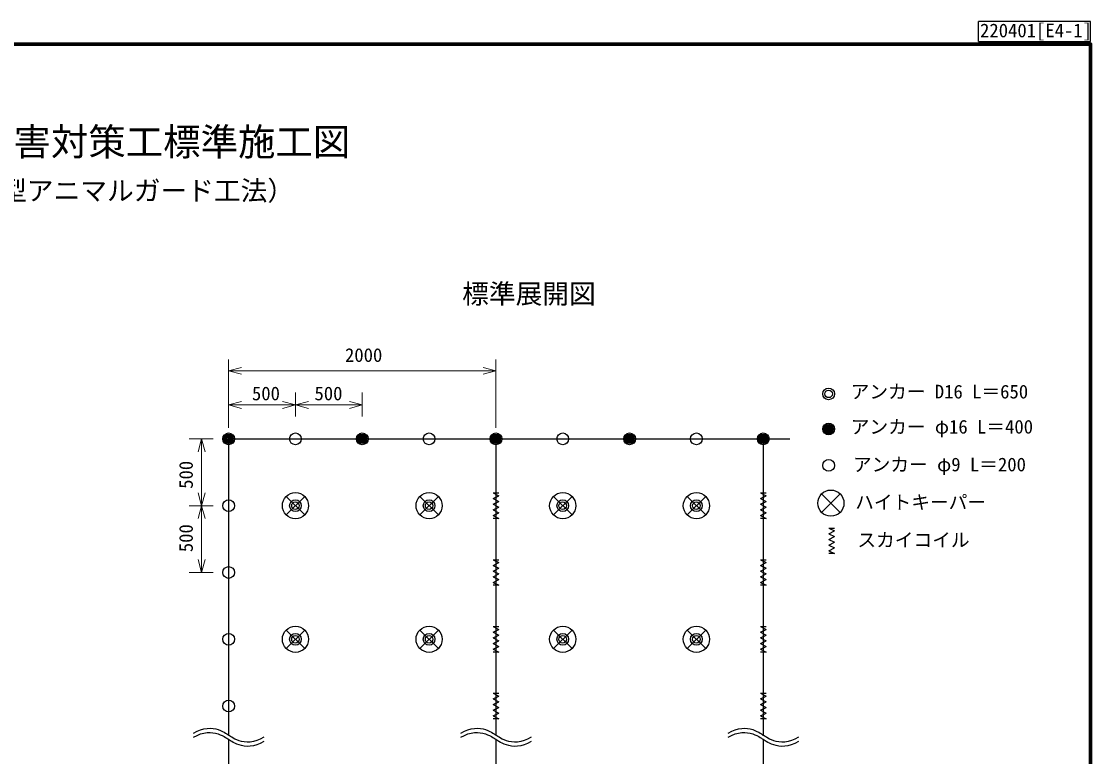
# Model space of a CAD drawing. Units: millimetres, scale not verified. Extents: x 400 to 16400, y 400 to 11650.
# Drawn here: x 8400 to 16400, y 6146 to 11650 of the extents above; entities that cross this region are included whole.
import ezdxf
from ezdxf.enums import TextEntityAlignment as Align

# ---------------------------------------------------------------- set-up
doc = ezdxf.new("R2010")
doc.units = ezdxf.units.MM
doc.header["$LTSCALE"] = 40
for name, color, linetype in [('C-BMK-HTXT', 7, 'Continuous'), ('C-MTR-TXT', 5, 'Continuous'), ('C-TTL-TXT', 7, 'Continuous')]:
    doc.layers.add(name, color=color, linetype=linetype)
for name, color, linetype, lineweight in [('C-DOC', 3, 'Continuous', 25), ('C-STR', 7, 'Continuous', 25), ('C-STR-DIM', 1, 'Continuous', 13), ('C-TTL-LINE', 7, 'Continuous', 25)]:
    doc.layers.add(name, color=color, linetype=linetype, lineweight=lineweight)
doc.styles.add('ＭＳ ゴシック', font='')
doc.styles.get('ＭＳ ゴシック').set_extended_font_data('MS Gothic')

msp = doc.modelspace()

# ---------------------------------------------------------------- linework, layer by layer
at = {"layer": 'C-DOC'}
msp.add_line((15560, 11500), (15560, 11650), dxfattribs=at)
msp.add_lwpolyline([(15560, 11500), (16400, 11500), (16400, 11650), (15560, 11650)], dxfattribs=at)
at = {"layer": 'C-STR'}
for p, q in [((9950.57, 8524.91), (9950.57, 6307.03)), ((9950.57, 8524.91), (14149.91, 8524.91)), ((11950.57, 8524.91), (11950.57, 6307.03)), ((13950.57, 8524.91), (13950.57, 6307.03)), ((10381.27, 7955.62), (10519.87, 8094.21)), ((10381.27, 8094.21), (10519.87, 7955.62)), ((11381.27, 7955.62), (11519.87, 8094.21)), ((11381.27, 8094.21), (11519.87, 7955.62)), ((11929.36, 8120.37), (11971.78, 8099.16)), ((11929.36, 8120.37), (11971.78, 8120.37)), ((11929.36, 8077.95), (11971.78, 8099.16)), ((12381.27, 7955.62), (12519.87, 8094.21)), ((12381.27, 8094.21), (12519.87, 7955.62)), ((13381.27, 7955.62), (13519.87, 8094.21)), ((13381.27, 8094.21), (13519.87, 7955.62)), ((13929.36, 8120.37), (13971.78, 8099.16)), ((13929.36, 8120.37), (13971.78, 8120.37)), ((13929.36, 8077.95), (13971.78, 8099.16)), ((14387.36, 7974.48), (14525.95, 8113.07)), ((14387.36, 8113.07), (14525.95, 7974.48)), ((11929.36, 8077.95), (11971.78, 8056.73)), ((11929.36, 8035.52), (11971.78, 8056.73)), ((11929.36, 8035.52), (11971.78, 8014.31)), ((11929.36, 7993.1), (11971.78, 8014.31)), ((13929.36, 8077.95), (13971.78, 8056.73)), ((13929.36, 8035.52), (13971.78, 8056.73)), ((13929.36, 8035.52), (13971.78, 8014.31)), ((13929.36, 7993.1), (13971.78, 8014.31)), ((11929.36, 7993.1), (11971.78, 7971.88)), ((11929.36, 7950.67), (11971.78, 7971.88)), ((11929.36, 7950.67), (11971.78, 7929.46)), ((11971.78, 7929.46), (11929.36, 7929.46)), ((13929.36, 7993.1), (13971.78, 7971.88)), ((13929.36, 7950.67), (13971.78, 7971.88)), ((13929.36, 7950.67), (13971.78, 7929.46)), ((13971.78, 7929.46), (13929.36, 7929.46)), ((14441.46, 7856.78), (14483.88, 7835.56)), ((14441.46, 7856.78), (14483.88, 7856.78)), ((14441.46, 7814.35), (14483.88, 7835.56)), ((14441.46, 7814.35), (14483.88, 7793.14)), ((14441.46, 7771.92), (14483.88, 7793.14)), ((14441.46, 7771.92), (14483.88, 7750.71)), ((14441.46, 7729.5), (14483.88, 7750.71)), ((14441.46, 7729.5), (14483.88, 7708.28)), ((14441.46, 7687.07), (14483.88, 7708.28)), ((14441.46, 7687.07), (14483.88, 7665.86)), ((11929.36, 7620.37), (11971.78, 7599.16)), ((11929.36, 7620.37), (11971.78, 7620.37)), ((13929.36, 7620.37), (13971.78, 7599.16)), ((13929.36, 7620.37), (13971.78, 7620.37)), ((14483.88, 7665.86), (14441.46, 7665.86)), ((11929.36, 7577.95), (11971.78, 7599.16)), ((11929.36, 7577.95), (11971.78, 7556.73)), ((11929.36, 7535.52), (11971.78, 7556.73)), ((11929.36, 7535.52), (11971.78, 7514.31)), ((13929.36, 7577.95), (13971.78, 7599.16)), ((13929.36, 7577.95), (13971.78, 7556.73)), ((13929.36, 7535.52), (13971.78, 7556.73)), ((13929.36, 7535.52), (13971.78, 7514.31)), ((11929.36, 7493.1), (11971.78, 7514.31)), ((11929.36, 7493.1), (11971.78, 7471.88)), ((11929.36, 7450.67), (11971.78, 7471.88)), ((11929.36, 7450.67), (11971.78, 7429.46)), ((13929.36, 7493.1), (13971.78, 7514.31)), ((13929.36, 7493.1), (13971.78, 7471.88)), ((13929.36, 7450.67), (13971.78, 7471.88)), ((13929.36, 7450.67), (13971.78, 7429.46)), ((11971.78, 7429.46), (11929.36, 7429.46)), ((13971.78, 7429.46), (13929.36, 7429.46)), ((11929.36, 7120.37), (11971.78, 7099.16)), ((11929.36, 7120.37), (11971.78, 7120.37)), ((13929.36, 7120.37), (13971.78, 7099.16)), ((13929.36, 7120.37), (13971.78, 7120.37)), ((10381.27, 6955.62), (10519.87, 7094.21)), ((10381.27, 7094.21), (10519.87, 6955.62)), ((11381.27, 6955.62), (11519.87, 7094.21)), ((11381.27, 7094.21), (11519.87, 6955.62)), ((11929.36, 7077.95), (11971.78, 7099.16)), ((11929.36, 7077.95), (11971.78, 7056.73)), ((11929.36, 7035.52), (11971.78, 7056.73)), ((12381.27, 6955.62), (12519.87, 7094.21)), ((12381.27, 7094.21), (12519.87, 6955.62)), ((13381.27, 6955.62), (13519.87, 7094.21)), ((13381.27, 7094.21), (13519.87, 6955.62)), ((13929.36, 7077.95), (13971.78, 7099.16)), ((13929.36, 7077.95), (13971.78, 7056.73)), ((13929.36, 7035.52), (13971.78, 7056.73)), ((11929.36, 7035.52), (11971.78, 7014.31)), ((11929.36, 6993.1), (11971.78, 7014.31)), ((11929.36, 6993.1), (11971.78, 6971.88)), ((11929.36, 6950.67), (11971.78, 6971.88)), ((13929.36, 7035.52), (13971.78, 7014.31)), ((13929.36, 6993.1), (13971.78, 7014.31)), ((13929.36, 6993.1), (13971.78, 6971.88)), ((13929.36, 6950.67), (13971.78, 6971.88)), ((11929.36, 6950.67), (11971.78, 6929.46)), ((11971.78, 6929.46), (11929.36, 6929.46)), ((13929.36, 6950.67), (13971.78, 6929.46)), ((13971.78, 6929.46), (13929.36, 6929.46)), ((11929.36, 6620.37), (11971.78, 6599.16)), ((11929.36, 6620.37), (11971.78, 6620.37)), ((11929.36, 6577.95), (11971.78, 6599.16)), ((11929.36, 6577.95), (11971.78, 6556.73)), ((13929.36, 6620.37), (13971.78, 6599.16)), ((13929.36, 6620.37), (13971.78, 6620.37)), ((13929.36, 6577.95), (13971.78, 6599.16)), ((13929.36, 6577.95), (13971.78, 6556.73)), ((11929.36, 6535.52), (11971.78, 6556.73)), ((11929.36, 6535.52), (11971.78, 6514.31)), ((11929.36, 6493.1), (11971.78, 6514.31)), ((11929.36, 6493.1), (11971.78, 6471.88)), ((13929.36, 6535.52), (13971.78, 6556.73)), ((13929.36, 6535.52), (13971.78, 6514.31)), ((13929.36, 6493.1), (13971.78, 6514.31)), ((13929.36, 6493.1), (13971.78, 6471.88)), ((11929.36, 6450.67), (11971.78, 6471.88)), ((11929.36, 6450.67), (11971.78, 6429.46)), ((11971.78, 6429.46), (11929.36, 6429.46)), ((13929.36, 6450.67), (13971.78, 6471.88)), ((13929.36, 6450.67), (13971.78, 6429.46)), ((13971.78, 6429.46), (13929.36, 6429.46)), ((9950.57, 6275.07), (9950.57, 3524.91)), ((11950.57, 6275.07), (11950.57, 3524.91)), ((13950.57, 6275.07), (13950.57, 3524.91))]:
    msp.add_line(p, q, dxfattribs=at)
for centre, radius in [((14439.57, 8861.63), 44), ((14439.57, 8861.63), 28.16), ((14440.04, 8598.7), 44), ((9950.57, 8524.91), 44), ((9950.57, 8524.91), 35.2), ((10450.57, 8524.91), 44), ((10950.57, 8524.91), 44), ((10950.57, 8524.91), 35.2), ((11450.57, 8524.91), 44), ((11950.57, 8524.91), 44), ((11950.57, 8524.91), 35.2), ((12450.57, 8524.91), 44), ((12950.57, 8524.91), 44), ((12950.57, 8524.91), 35.2), ((13450.57, 8524.91), 44), ((13950.57, 8524.91), 44), ((13950.57, 8524.91), 35.2), ((14440.04, 8598.7), 35.2), ((14440.04, 8598.7), 28.16), ((14440.04, 8598.7), 22.53), ((14440.04, 8598.7), 18.02), ((14440.04, 8598.7), 14.42), ((9950.57, 8524.91), 28.16), ((9950.57, 8524.91), 22.53), ((9950.57, 8524.91), 18.02), ((9950.57, 8524.91), 14.42), ((10950.57, 8524.91), 28.16), ((10950.57, 8524.91), 22.53), ((10950.57, 8524.91), 18.02), ((10950.57, 8524.91), 14.42), ((11950.57, 8524.91), 28.16), ((11950.57, 8524.91), 22.53), ((11950.57, 8524.91), 18.02), ((11950.57, 8524.91), 14.42), ((12950.57, 8524.91), 28.16), ((12950.57, 8524.91), 22.53), ((12950.57, 8524.91), 18.02), ((12950.57, 8524.91), 14.42), ((13950.57, 8524.91), 28.16), ((13950.57, 8524.91), 22.53), ((13950.57, 8524.91), 18.02), ((13950.57, 8524.91), 14.42), ((14440.04, 8326.24), 44), ((10450.57, 8024.91), 98), ((11450.57, 8024.91), 98), ((12450.57, 8024.91), 98), ((13450.57, 8024.91), 98), ((14456.66, 8043.78), 98), ((9950.57, 8024.91), 44), ((10450.57, 8024.91), 44), ((10450.57, 8024.91), 28.16), ((11450.57, 8024.91), 44), ((11450.57, 8024.91), 28.16), ((12450.57, 8024.91), 44), ((12450.57, 8024.91), 28.16), ((13450.57, 8024.91), 44), ((13450.57, 8024.91), 28.16), ((9950.57, 7524.91), 44), ((10450.57, 7024.91), 98), ((11450.57, 7024.91), 98), ((12450.57, 7024.91), 98), ((13450.57, 7024.91), 98), ((9950.57, 7024.91), 44), ((10450.57, 7024.91), 44), ((10450.57, 7024.91), 28.16), ((11450.57, 7024.91), 44), ((11450.57, 7024.91), 28.16), ((12450.57, 7024.91), 44), ((12450.57, 7024.91), 28.16), ((13450.57, 7024.91), 44), ((13450.57, 7024.91), 28.16), ((9950.57, 6524.91), 44)]:
    msp.add_circle(centre, radius, dxfattribs=at)
for points in [[(9687.6, 6322.82), (9834.34, 6412.06), (9945.34, 6307.24), (9950.99, 6306.9)], [(11687.6, 6322.82), (11834.34, 6412.06), (11945.34, 6307.24), (11950.99, 6306.9)], [(13687.6, 6322.82), (13834.34, 6412.06), (13945.34, 6307.24), (13950.99, 6306.9)], [(9687.17, 6290.99), (9833.91, 6380.23), (9944.91, 6275.41), (9950.57, 6275.07)], [(11687.17, 6290.99), (11833.91, 6380.23), (11944.91, 6275.41), (11950.57, 6275.07)], [(13687.17, 6290.99), (13833.91, 6380.23), (13944.91, 6275.41), (13950.57, 6275.07)], [(10213.97, 6259.15), (10067.23, 6169.91), (9956.22, 6274.73), (9950.57, 6275.07)], [(10214.39, 6290.99), (10067.65, 6201.74), (9956.65, 6306.56), (9950.99, 6306.9)], [(12213.97, 6259.15), (12067.23, 6169.91), (11956.22, 6274.73), (11950.57, 6275.07)], [(12214.39, 6290.99), (12067.65, 6201.74), (11956.65, 6306.56), (11950.99, 6306.9)], [(14213.97, 6259.15), (14067.23, 6169.91), (13956.22, 6274.73), (13950.57, 6275.07)], [(14214.39, 6290.99), (14067.65, 6201.74), (13956.65, 6306.56), (13950.99, 6306.9)]]:
    msp.add_open_spline(points, degree=3, dxfattribs=at)
at = {"layer": 'C-STR-DIM'}
for p, q in [((9950.57, 8607.49), (9950.57, 9118.29)), ((9950.57, 9034.06), (10047.16, 9059.94)), ((11950.57, 9034.06), (11853.98, 9059.94)), ((11950.57, 8607.49), (11950.57, 9118.29)), ((9950.57, 9034.06), (10047.16, 9008.18)), ((9950.57, 9034.06), (11950.57, 9034.06)), ((9950.57, 9018.29), (9950.57, 8698.66)), ((11950.57, 9034.06), (11853.98, 9008.18)), ((11950.57, 9018.29), (11950.57, 8698.66)), ((9950.57, 8778.66), (10047.16, 8804.54)), ((10450.57, 8778.66), (10353.98, 8804.54)), ((10450.57, 8691.22), (10450.57, 8872.22)), ((10450.57, 8778.66), (10547.16, 8804.54)), ((10950.57, 8778.66), (10853.98, 8804.54)), ((10950.57, 8691.22), (10950.57, 8872.22)), ((9950.57, 8778.66), (10047.16, 8752.78)), ((10450.57, 8778.66), (9950.57, 8778.66)), ((10450.57, 8778.66), (10353.98, 8752.78)), ((10450.57, 8778.66), (10547.16, 8752.78)), ((10950.57, 8778.66), (10450.57, 8778.66)), ((10950.57, 8778.66), (10853.98, 8752.78)), ((9654.81, 8524.91), (9835.81, 8524.91)), ((9748.37, 8524.91), (9722.49, 8428.32)), ((9748.37, 8524.91), (9774.25, 8428.32)), ((9748.37, 8524.91), (9748.37, 8024.91)), ((9748.37, 8024.91), (9722.49, 8121.51)), ((9748.37, 8024.91), (9774.25, 8121.51)), ((9835.81, 8024.91), (9654.81, 8024.91)), ((9748.37, 8024.91), (9722.49, 7928.32)), ((9748.37, 8024.91), (9774.25, 7928.32)), ((9748.37, 8024.91), (9748.37, 7524.91)), ((9748.37, 7524.91), (9722.49, 7621.51)), ((9748.37, 7524.91), (9774.25, 7621.51)), ((9835.81, 7524.91), (9654.81, 7524.91))]:
    msp.add_line(p, q, dxfattribs=at)
at = {"layer": 'C-TTL-LINE', "color": 2, "lineweight": 70}
msp.add_lwpolyline([(400, 400), (16400, 400), (16400, 11480), (400, 11480)], close=True, dxfattribs=at)
at = {"layer": 'C-TTL-LINE'}
for centre, start, end in [((14440.04, 8598.7), 0.00002, 179.99998), ((14440.04, 8598.7), 180.00002, 359.99998), ((9950.57, 8524.91), 0.00002, 179.99998), ((9950.57, 8524.91), 180.00002, 359.99998), ((10950.57, 8524.91), 0.00002, 179.99998), ((10950.57, 8524.91), 180.00002, 359.99998), ((11950.57, 8524.91), 0.00002, 179.99998), ((11950.57, 8524.91), 180.00002, 359.99998), ((12950.57, 8524.91), 0.00002, 179.99998), ((12950.57, 8524.91), 180.00002, 359.99998), ((13950.57, 8524.91), 0.00002, 179.99998), ((13950.57, 8524.91), 180.00002, 359.99998)]:
    msp.add_arc(centre, 7.42, start, end, dxfattribs=at)

# ---------------------------------------------------------------- texts
at = {"layer": 'C-BMK-HTXT', "style": 'ＭＳ ゴシック'}
for s, p in [('アンカー φ9 L＝200', (14621.7, 8251.13)), ('ハイトキーパー', (14638.32, 7968.67)), ('スカイコイル', (14654.94, 7686.21))]:
    msp.add_text(s, height=102.6, dxfattribs=at).set_placement(p, align=Align.BOTTOM_LEFT)
at = {"layer": 'C-DOC', "style": 'ＭＳ ゴシック'}
msp.add_text('220401[E4-1]', height=102.6, dxfattribs=at).set_placement((15572.82, 11500), align=Align.BOTTOM_LEFT)
at = {"layer": 'C-MTR-TXT', "color": 7, "style": 'ＭＳ ゴシック'}
for s, p in [('アンカー D16 L＝650', (14604.61, 8796.52)), ('アンカー φ16 L＝400', (14605.08, 8533.59))]:
    msp.add_text(s, height=102.6, dxfattribs=at).set_placement(p, align=Align.BOTTOM_LEFT)
at = {"layer": 'C-STR-DIM', "color": 7, "style": 'ＭＳ ゴシック'}
msp.add_text('2000', height=102.6, dxfattribs=at).set_placement((10821.27, 9070.06), align=Align.BOTTOM_LEFT)
for p in [(10125.11, 8864.96), (10592.88, 8864.96)]:
    msp.add_text('500', height=102.6, dxfattribs=at).set_placement(p, align=Align.MIDDLE_LEFT)
for p in [(9713.43, 8151.05), (9713.43, 7676.84)]:
    msp.add_text('500', height=102.6, rotation=90, dxfattribs=at).set_placement(p, align=Align.BOTTOM_LEFT)
at = {"layer": 'C-TTL-TXT', "color": 3, "style": 'ＭＳ ゴシック'}
for s, height, p in [('のり面獣害対策工標準施工図', 205.3, (9040.69, 10584.18)), ('（強化型アニマルガード工法）', 146.6, (9040.69, 10265.54))]:
    msp.add_text(s, height=height, dxfattribs=at).set_placement(p, align=Align.BOTTOM_CENTER)
at = {"layer": 'C-TTL-TXT', "style": 'ＭＳ ゴシック'}
msp.add_text('標準展開図', height=146.6, dxfattribs=at).set_placement((11697.81, 9610.55), align=Align.MIDDLE_LEFT)

doc.saveas('drawing.dxf')
